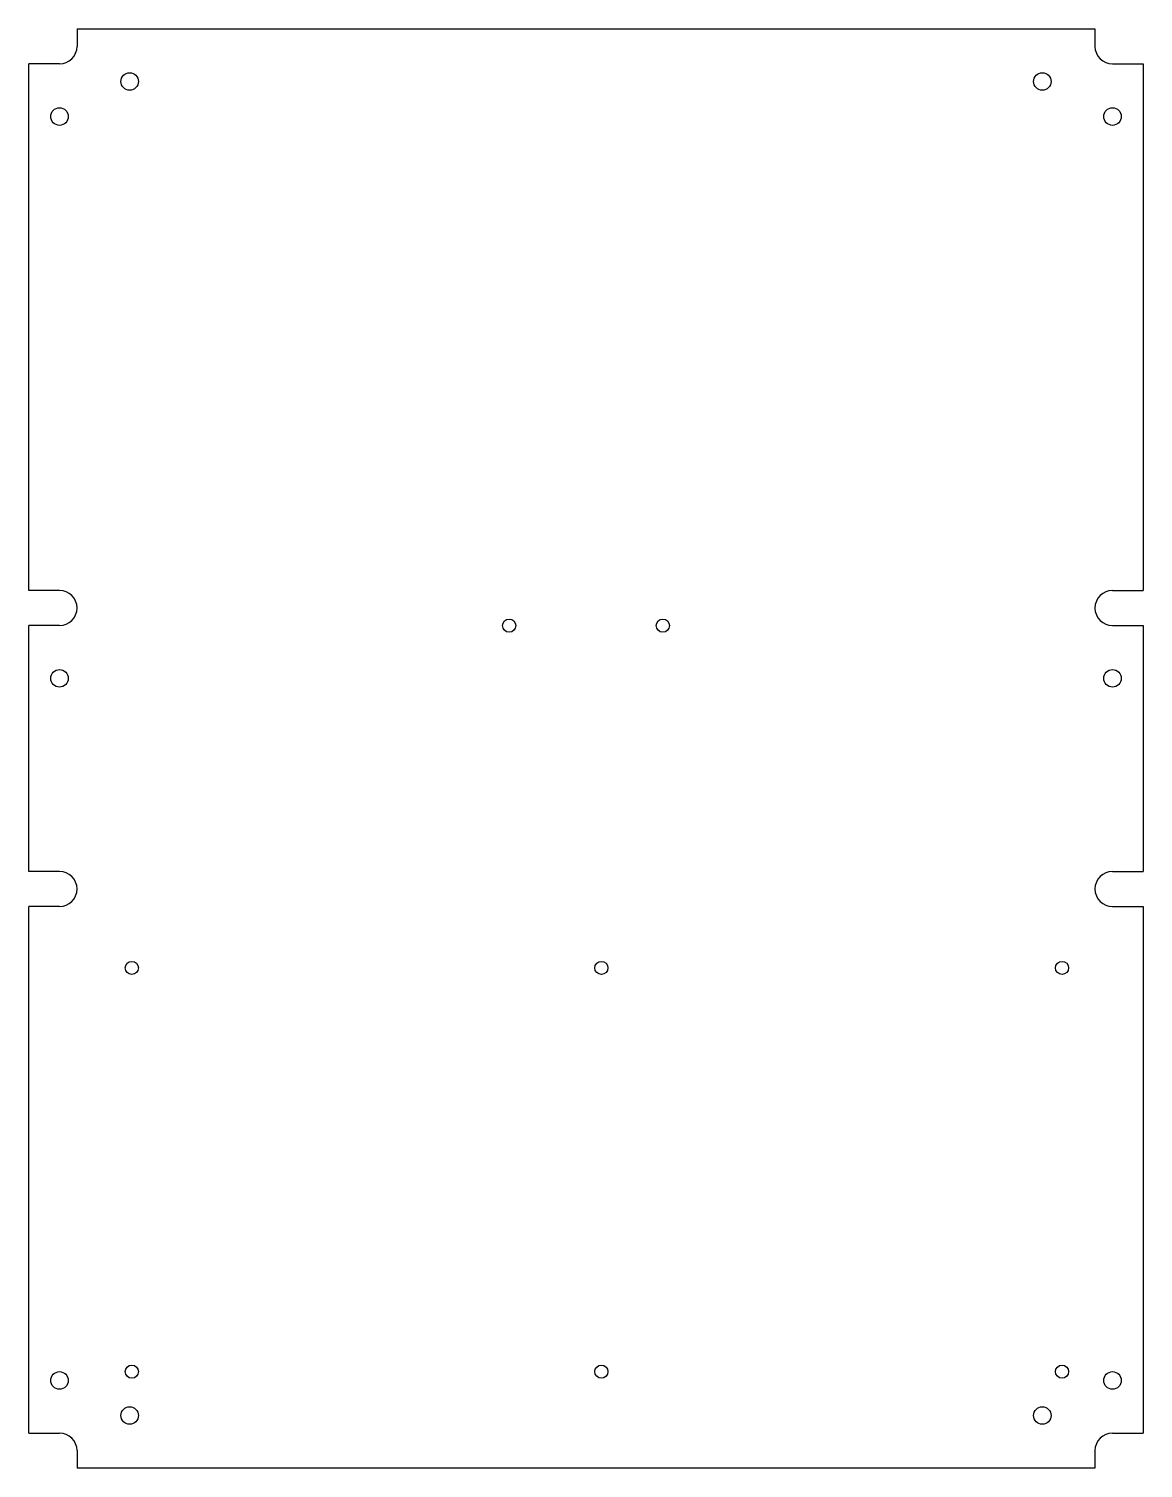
# Model space of a CAD drawing. Header units: millimetres. Extents: x -127 to 127, y -164 to 164.
import ezdxf

# ---------------------------------------------------------------- set-up
doc = ezdxf.new("R2010")
doc.units = ezdxf.units.MM
doc.layers.add('Sketch', color=7, linetype='CONTINUOUS')

msp = doc.modelspace()

# ---------------------------------------------------------------- linework, layer by layer
at = {"layer": 'Sketch'}
for p, q in [((-116, 164), (116, 164)), ((-116, 164), (-116, 160)), ((116, 164), (116, 160)), ((-127, 36), (-127, 156)), ((-120, 156), (-127, 156)), ((120, 156), (127, 156)), ((127, 156), (127, 36)), ((-120, 36), (-127, 36)), ((120, 36), (127, 36)), ((-127, -28), (-127, 28)), ((-120, 28), (-127, 28)), ((120, 28), (127, 28)), ((127, 28), (127, -28)), ((-120, -28), (-127, -28)), ((120, -28), (127, -28)), ((-127, -156), (-127, -36)), ((-120, -36), (-127, -36)), ((120, -36), (127, -36)), ((127, -36), (127, -156)), ((-127, -156), (-120, -156)), ((120, -156), (127, -156)), ((-116, -160), (-116, -164)), ((116, -160), (116, -164)), ((116, -164), (-116, -164))]:
    msp.add_line(p, q, dxfattribs=at)
for centre, radius in [((-104, 152), 2), ((104, 152), 2), ((-120, 144), 2), ((120, 144), 2), ((-17.5, 28), 1.5), ((17.5, 28), 1.5), ((-120, 16), 2), ((120, 16), 2), ((-103.5, -50), 1.5), ((3.5, -50), 1.5), ((108.5, -50), 1.5), ((-103.5, -142), 1.5), ((3.5, -142), 1.5), ((108.5, -142), 1.5), ((-120, -144), 2), ((120, -144), 2), ((-104, -152), 2), ((104, -152), 2)]:
    msp.add_circle(centre, radius, dxfattribs=at)
for centre, start, end in [((-120, 160), -90, 0), ((120, 160), 180, -90), ((-120, 32), -90, 90), ((120, 32), 90, -90), ((-120, -32), -90, 90), ((120, -32), 90, -90), ((-120, -160), 0, 90), ((120, -160), 90, 180)]:
    msp.add_arc(centre, 4, start, end, dxfattribs=at)

doc.saveas('drawing.dxf')
